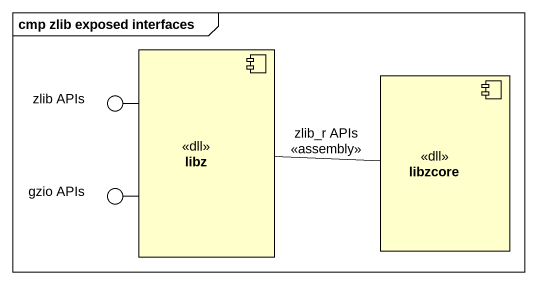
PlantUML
@startuml
mainframe cmp zlib exposed interfaces
component libz <<dll>>
component libzcore <<dll>>
() "zlib APIs" as zlib_APIs
() "gzio APIs" as gzio_APIs
libz -left- zlib_APIs
libz -left- gzio_APIs
libz -right- libzcore : zlib_r APIs\n<<assembly>>
@enduml
